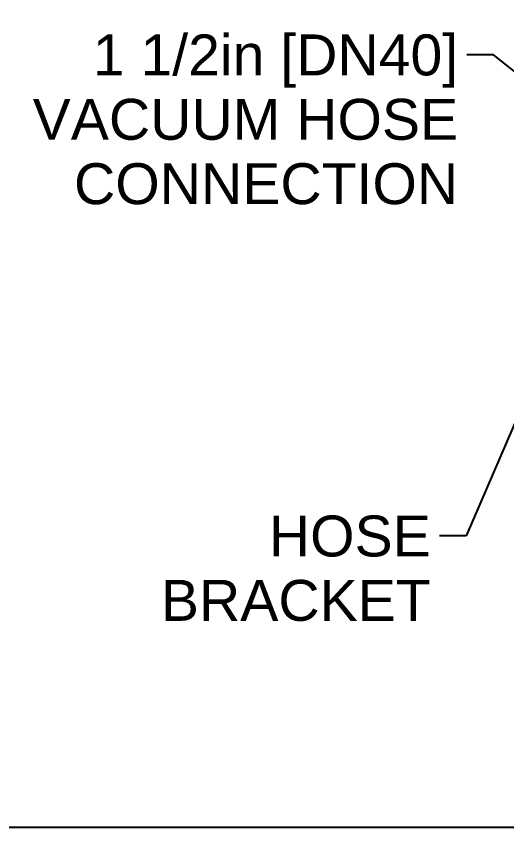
# Model space of a CAD drawing. Header units: inches. Extents: x 20 to 536, y 8 to 344.
# Drawn here: x 53.19 to 81.94, y 46.72 to 95.18 of the extents above; entities that cross this region are included whole.
import ezdxf

# ---------------------------------------------------------------- set-up
doc = ezdxf.new("R2010")
doc.units = ezdxf.units.IN
doc.header["$LTSCALE"] = 16
doc.header["$MEASUREMENT"] = 0
doc.layers.add('Dimension (ANSI)', color=7, linetype='Continuous', lineweight=25)
doc.layers.add('Symbol (ANSI)', color=7, linetype='Continuous', lineweight=25)
doc.styles.add('Standard D-E', font='arial.ttf')
doc.dimstyles.new('in [mm] D-E NeptuneBenson', dxfattribs={"dimscale": 16, "dimtxt": 0.15, "dimasz": 0.098425, "dimexe": 0.125, "dimexo": 0.063, "dimgap": 0.031496, "dimtad": 0, "dimtih": 1, "dimtoh": 1, "dimdec": 4, "dimrnd": 1e-08, "dimzin": 3, "dimdsep": 46, "dimlunit": 5, "dimtxsty": 'Standard D-E', "dimcen": 0.09, "dimdle": 0.393701, "dimclrd": 256, "dimclre": 256, "dimclrt": 256, "dimadec": 1, "dimazin": 1, "dimtfac": 1, "dimtofl": 0, "dimtmove": 0, "dimatfit": 3, "dimfxl": 1, "dimfrac": 1, "dimtolj": 1, "dimtzin": 4, "dimlwd": -1, "dimlwe": -1, "dimarcsym": 0})
doc.dimstyles.new('in [mm] D-E NeptuneBenson$7', dxfattribs={"dimscale": 16, "dimtxt": 0.15, "dimasz": 0.098425, "dimexe": 0.125, "dimexo": 0.063, "dimgap": 0.031496, "dimtad": 0, "dimtih": 1, "dimtoh": 1, "dimdec": 4, "dimrnd": 1e-08, "dimzin": 3, "dimdsep": 46, "dimlunit": 5, "dimtxsty": 'Standard D-E', "dimcen": 0.09, "dimdle": 0.393701, "dimclrd": 256, "dimclre": 256, "dimclrt": 256, "dimadec": 1, "dimazin": 1, "dimtfac": 1, "dimtofl": 0, "dimtmove": 0, "dimatfit": 3, "dimfxl": 1, "dimfrac": 1, "dimtolj": 1, "dimtzin": 4, "dimlwd": -1, "dimlwe": -1, "dimarcsym": 0})

# ---------------------------------------------------------------- blocks, each defined once
blk = doc.blocks.new('*D24')
at = {"layer": 'Defpoints', "color": 0, "transparency": 16777216}
for p in [(33.616, 158.01), (110.294, 158.01), (85.585, 47.596)]:
    blk.add_point(p, dxfattribs=at)
at = {"layer": 'Dimension (ANSI)', "transparency": 16777216}
for p, q in [((109.286, 158.01), (31.616, 158.01)), ((33.616, 156.436), (33.616, 107.78)), ((33.616, 49.171), (33.616, 97.827)), ((84.577, 47.596), (31.616, 47.596))]:
    blk.add_line(p, q, dxfattribs=at)
for points in [[(33.354, 156.436), (33.879, 156.436), (33.616, 158.01)], [(33.354, 49.171), (33.879, 49.171), (33.616, 47.596)]]:
    blk.add_solid(points, dxfattribs=at)
at = {"layer": 'Dimension (ANSI)', "transparency": 16777216, "char_height": 2.4, "attachment_point": 5, "style": 'Standard D-E'}
for s, insert in [('\\A1; 110{\\H1x;\\S7#16;} in', (33.616, 105.738)), ('\\A1;[2804.5 mm]', (33.616, 100.761))]:
    blk.add_mtext(s, dxfattribs=dict(at, insert=insert))
blk = doc.blocks.new('*D25')
at = {"layer": 'Defpoints', "color": 0, "transparency": 16777216}
for p in [(51.286, 148.125), (81.794, 148.125), (85.585, 47.596)]:
    blk.add_point(p, dxfattribs=at)
at = {"layer": 'Dimension (ANSI)', "transparency": 16777216}
for p, q in [((80.786, 148.125), (49.286, 148.125)), ((51.286, 146.551), (51.286, 117.724)), ((51.286, 49.171), (51.286, 107.772)), ((84.577, 47.596), (49.286, 47.596))]:
    blk.add_line(p, q, dxfattribs=at)
for points in [[(51.023, 146.551), (51.548, 146.551), (51.286, 148.125)], [(51.023, 49.171), (51.548, 49.171), (51.286, 47.596)]]:
    blk.add_solid(points, dxfattribs=at)
at = {"layer": 'Dimension (ANSI)', "transparency": 16777216, "char_height": 2.4, "attachment_point": 5, "style": 'Standard D-E'}
for s, insert in [('\\A1; 100{\\H1x;\\S1#2;} in', (51.286, 115.682)), ('\\A1;[2553.4 mm]', (51.286, 110.706))]:
    blk.add_mtext(s, dxfattribs=dict(at, insert=insert))

msp = doc.modelspace()

# ---------------------------------------------------------------- texts
at = {"layer": 'Symbol (ANSI)', "char_height": 2.4000001, "attachment_point": 3, "line_spacing_factor": 0.944221, "style": 'Standard D-E'}
for s, insert, width in [('\\fArial|b0|i0;1 1/2in [DN40]\\P\\fArial|b0|i0;VACUUM HOSE \\P\\fArial|b0|i0;CONNECTION', (79.10065, 94.12536), 25.900611), ('\\fArial|b0|i0;HOSE\\P\\fArial|b0|i0;BRACKET', (77.4955, 65.90345), 15.8414645)]:
    msp.add_mtext(s, dxfattribs=dict(at, insert=insert, width=width))

# ---------------------------------------------------------------- dimensions: what is measured, and where the dimension line sits
at = {"layer": 'Dimension (ANSI)'}
for base, p2, text, picture, middle in [((33.61624, 158.01031), (110.29374, 158.01031), ' <> in\\X[2804.5 mm]', '*D24', (33.61624, 102.80331)), ((51.28553, 148.12531), (81.79432, 148.12531), ' <> in\\X[2553.4 mm]', '*D25', (51.28553, 112.74819))]:
    dim = msp.add_linear_dim(base=base, p1=(85.58475, 47.59631), p2=p2, angle=90, text=text, dimstyle='in [mm] D-E NeptuneBenson', override={"dimgap": 0.031496, "dimdec": 4, "dimpost": '', "dimtol": 0, "dimlim": 0, "dimtp": 0, "dimtm": 0, "dimtdec": 2, "dimatfit": 1}, dxfattribs=at)
    dim.commit()
    dim.dimension.update_dxf_attribs({"geometry": picture, "text_midpoint": middle, "dimtype": 160})

# ---------------------------------------------------------------- leaders
at = {"layer": 'Symbol (ANSI)', "annotation_type": 0, "has_hookline": 1, "hookline_direction": 1}
for points, text_width in [([(89.79522, 86.02494), (81.17939, 92.92536), (79.60459, 92.92536)], 24.7678), ([(84.37294, 75.86763), (79.57424, 64.70345), (77.99944, 64.70345)], 15.52306), ([(120.8641, 60.07669), (105.44131, 21.57021), (103.86651, 21.57021)], 72.42892), ([(89.37583, 47.59631), (84.61549, 35.11969), (83.04069, 35.11969)], 37.11815)]:
    msp.add_leader(points, dimstyle='in [mm] D-E NeptuneBenson$7', override={"dimtad": 0}, dxfattribs=dict(at, text_width=text_width))

doc.saveas('drawing.dxf')
